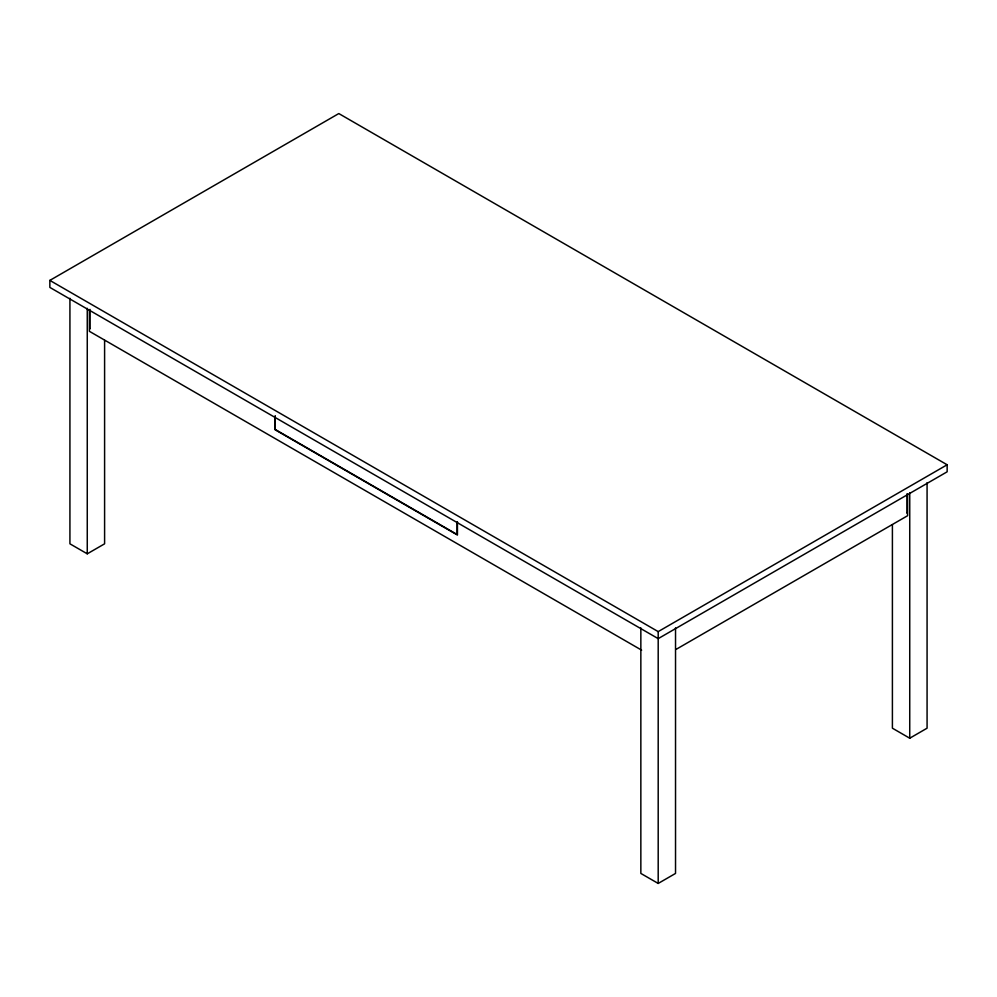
<?xml version="1.0" encoding="UTF-8"?>
<svg xmlns="http://www.w3.org/2000/svg" width="997" height="997" viewBox="0 0 997 997"><rect width="100%" height="100%" fill="white"/><g stroke="black" fill="none" stroke-linecap="round" stroke-linejoin="round"><path stroke-width="1.5" d="M49.85 280.394L338.806 113.558L947.15 464.776L947.15 471.805L658.194 638.641L49.85 287.41L49.85 280.394L658.194 631.612L947.15 464.776M69.927 298.29L69.927 543.814L87.262 553.821L104.598 543.814L104.598 340.251M676.091 649.371L907.606 515.711L907.606 494.325M640.847 627.911L640.847 873.434L658.194 883.442L675.53 873.434L675.53 627.911M892.402 524.634L892.402 728.196L909.738 738.216L927.073 728.196L927.073 482.685M641.632 650.156L89.394 331.316L89.394 309.942M909.738 492.692L909.738 738.216M906.996 493.777L906.996 511.847A3.44 1.982 60 0 1 906.672 513.056M658.194 631.612L658.194 883.442M457.436 521.855L457.436 535.028L274.935 429.657L274.935 416.484M457.137 522.241L457.137 534.504L275.234 429.483L275.234 415.687M90.004 309.394L90.004 327.452A3.44 1.982 -60 0 0 90.328 328.674M87.262 308.297L87.262 553.821"/></g></svg>
